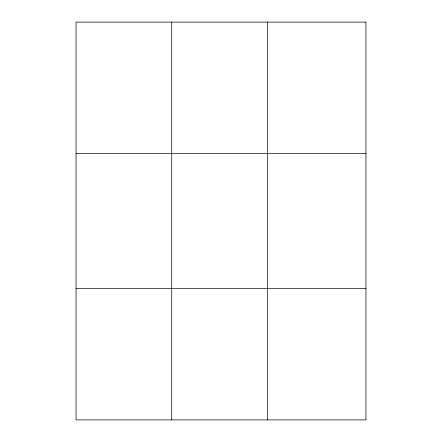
<?xml version="1.0" encoding="UTF-8"?>
<svg xmlns="http://www.w3.org/2000/svg" width="442" height="442" viewBox="0 0 442 442"><rect width="100%" height="100%" fill="white"/><g stroke="black" fill="none" stroke-linecap="round" stroke-linejoin="round"><path stroke-width="0.66" d="M171.717 419.9L171.717 22.1M267.382 419.9L267.382 22.1M76.052 153.374L365.948 153.374M76.052 288.626L365.948 288.626M365.948 22.1L365.948 419.9L76.052 419.9L76.052 22.1L365.948 22.1"/></g></svg>
